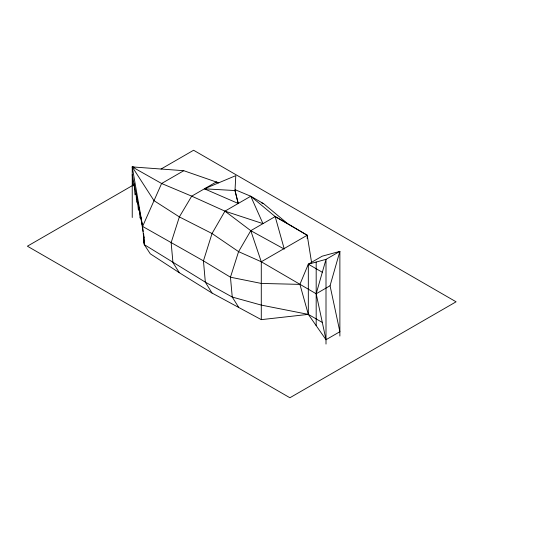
<?xml version="1.0" encoding="UTF-8"?>
<svg xmlns="http://www.w3.org/2000/svg" width="548" height="548" viewBox="0 0 548 548"><rect width="100%" height="100%" fill="white"/><g stroke="black" fill="none" stroke-linecap="round" stroke-linejoin="round"><path stroke-width="0.82" d="M330.054 285.761L339.876 251.361L322.19 256.183L308.325 264.184L299.914 284.378L308.325 314.381L326.005 339.726L339.876 331.718L330.054 285.761L316.182 293.769L261.286 261.759L238.579 251.635L212.035 233.523L179.36 216.912L154.009 200.664L132.239 166.907L183.779 170.702L218.762 182.861M238.209 203.486L235.003 190.546L235.804 175.641L204.418 188.813L238.216 203.479L235.003 190.546L204.418 188.813M322.32 322.457L308.325 314.381L261.286 319.642L212.035 293.05L179.36 272.746L150.268 253.799L144.282 244.62L142.61 226.42L161.612 183.498L183.779 170.702M311.641 262.937L307.216 235.243L287.378 223.461L263.67 203.712L250.758 196.239L224.947 211.144L212.035 233.523L203.445 260.869L205.336 282.165L212.035 293.05M287.378 223.461L275.178 216.583L250.779 230.674L238.579 251.635L230.455 277.206L232.249 297.05L238.579 307.154M134.5 184.368L27.4 246.196L289.899 397.752L456.087 301.804L193.588 150.248L161.091 169.01M261.286 319.642L261.286 261.759L307.216 235.243L275.178 216.583L250.758 196.239L235.154 189.711M143.96 239.654L144.282 244.62L205.336 282.165L232.249 297.05L261.286 305.099L308.325 314.381L308.325 264.184L326.005 259.362L339.876 251.361L339.876 336.047M299.914 284.378L261.286 283.432L230.455 277.206L203.445 260.869L142.61 226.42L132.239 174.538L133.075 185.964L134.102 183.84L135.02 194.828L136.075 193.739L136.664 202.315L137.486 200.801L138.404 210.213L139.096 208.85L140.137 218.118L140.583 216.296L143.076 231.462M132.239 217.501L132.239 166.907L134.739 167.421M142.61 226.42L132.239 166.907L161.612 183.498L191.711 196.15L224.947 211.144L262.978 223.653L250.758 196.239M132.239 166.907L133.842 167.469M261.341 202.691L263.67 203.712M217.871 182.648L216.419 181.881L191.711 196.15L179.36 216.912L171.14 242.661L172.949 262.608L179.36 272.746M224.947 211.144L250.779 230.674L284.282 249.1L275.178 216.583M308.325 264.184L322.32 272.267M250.779 230.674L261.286 261.759M326.005 339.726L316.182 293.769L326.005 259.362L326.005 344.055M143.857 239.997L144.199 243.285L143.665 236.236L143.85 238.257M143.569 233.811L143.665 235.14L143.562 233.482M143.583 234.092L143.857 238.12M143.562 233.619L143.864 238.175M316.182 262.04L316.182 325.649M307.216 235.243L307.216 238.579"/></g></svg>
